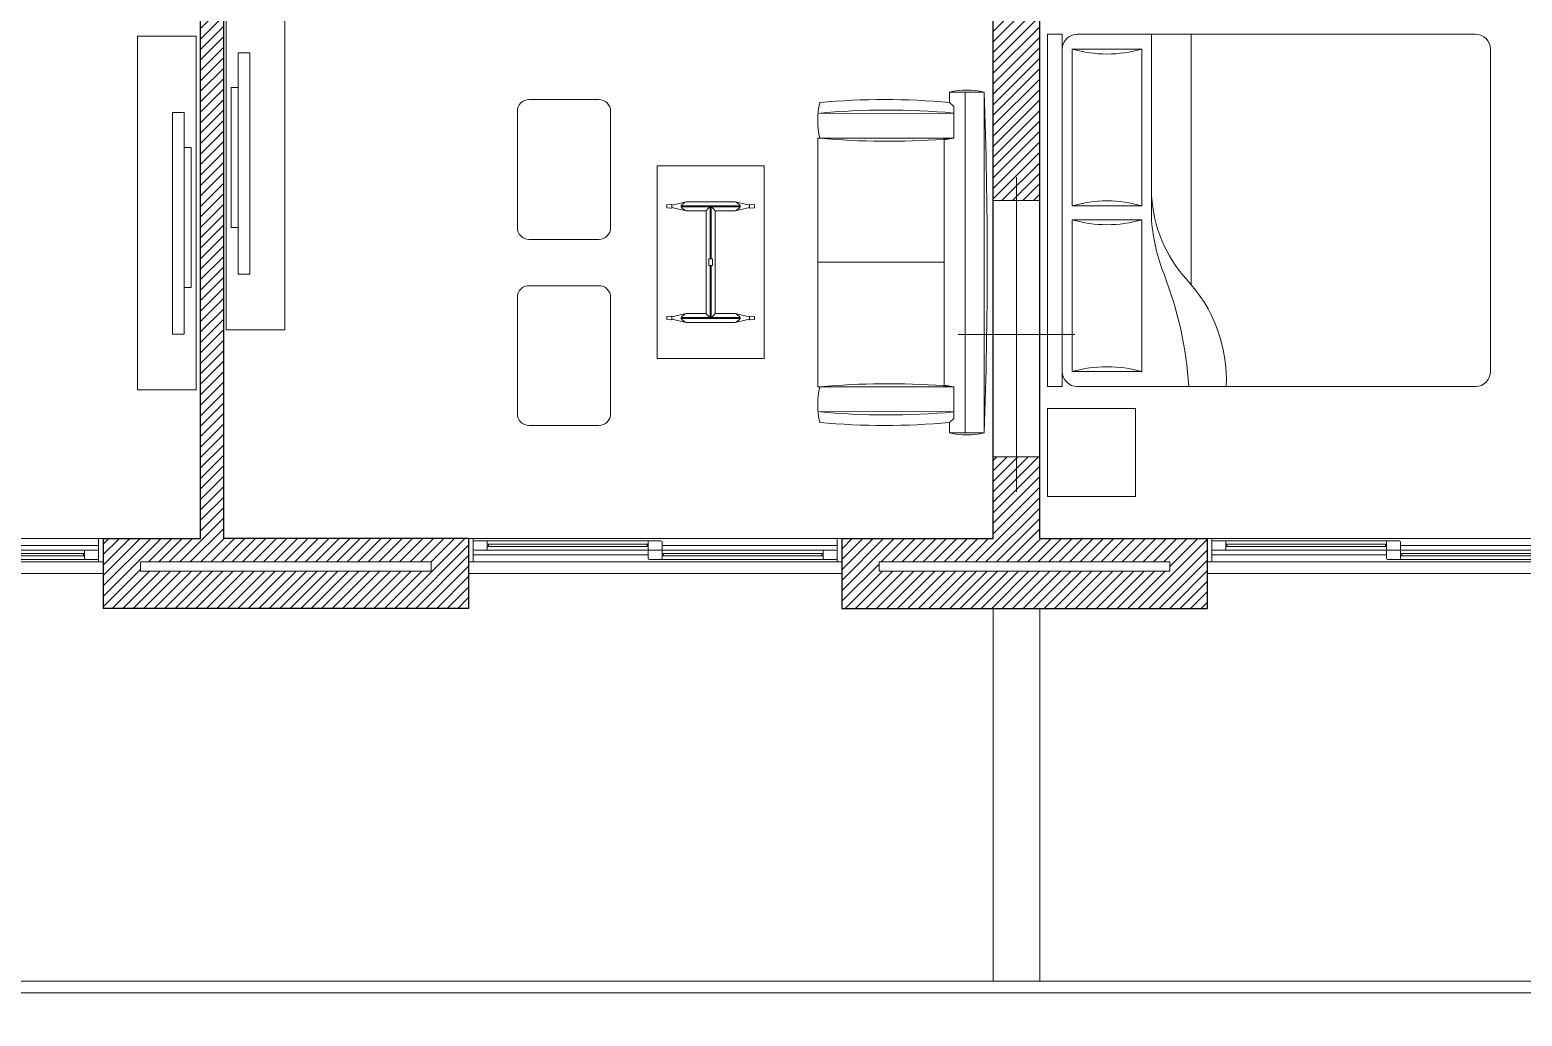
# Model space of a CAD drawing. Header units: millimetres. Extents: x 5985 to 6342, y 1020 to 1088.
# Drawn here: x 6152.45 to 6158.85, y 1068.68 to 1072.92 of the extents above; entities that cross this region are included whole.
import ezdxf

# ---------------------------------------------------------------- set-up
doc = ezdxf.new("R2010")
doc.units = ezdxf.units.MM
for name, color, linetype, lineweight in [('03_CIVIL EXIST A DECLARAR', 6, 'Continuous', 15), ('07_CIVIL VISTAS MEDIA', 251, 'Continuous', 5), ('08_CIVIL VISTAS FINO', 143, 'Continuous', 9), ('09_CIVIL PROYECCIONES', 230, 'Continuous', 5), ('COLUMNAS_EJES', 252, 'Continuous', 9), ('MISC MUEBLES', 143, 'Continuous', 9), ('MUROS', 131, 'Continuous', 9), ('PILAR_HORMIGON', 2, 'Continuous', 20)]:
    doc.layers.add(name, color=color, linetype=linetype, lineweight=lineweight)
doc.layers.add('Paredes', color=250, linetype='Continuous')
pattern_1 = [(45, (5211.84584, 1146.36072), (-0.0224506403, 0.0224506403), [])]

# ---------------------------------------------------------------- blocks, each defined once
blk = doc.blocks.new('Ejes de la columna')
at = {"layer": 'COLUMNAS_EJES'}
for p, q in [((0, -0.5), (0, 0.5)), ((-0.5, 0), (0.5, 0))]:
    blk.add_line(p, q, dxfattribs=at)
blk = doc.blocks.new('ventana 1.6')
at = {"layer": '07_CIVIL VISTAS MEDIA', "linetype": 'Continuous'}
for p, q in [((924.7824, -27.1404), (924.0924, -27.1404)), ((924.0924, -27.1404), (924.7824, -27.1404)), ((924.7824, -27.1504), (924.0924, -27.1504)), ((924.0974, -27.1404), (924.0974, -27.1504)), ((924.7774, -27.1404), (924.7774, -27.1504)), ((925.5324, -27.1804), (924.8424, -27.1804)), ((924.8424, -27.1804), (925.5324, -27.1804)), ((925.5324, -27.1904), (924.8424, -27.1904)), ((924.8474, -27.1804), (924.8474, -27.1904)), ((925.5274, -27.1804), (925.5274, -27.1904)), ((925.6124, -27.2654), (924.0124, -27.2654)), ((925.6124, -27.2654), (924.0124, -27.2654))]:
    blk.add_line(p, q, dxfattribs=at)
at = {"layer": '09_CIVIL PROYECCIONES', "linetype": 'Continuous'}
for p, q in [((925.6124, -27.1154), (924.0124, -27.1154)), ((925.6124, -27.1154), (924.0124, -27.1154)), ((924.0324, -27.1154), (924.0124, -27.1154)), ((924.0124, -27.2154), (924.0124, -27.1154)), ((924.0124, -27.2154), (924.0124, -27.1154)), ((925.5924, -27.1154), (924.0324, -27.1154)), ((924.0324, -27.2154), (924.0324, -27.1154)), ((924.0374, -27.1254), (924.0874, -27.1254)), ((924.0874, -27.1254), (924.7874, -27.1254)), ((924.0924, -27.1604), (924.0924, -27.1304)), ((924.7824, -27.1604), (924.7824, -27.1304)), ((924.7874, -27.1254), (924.8374, -27.1254)), ((924.8424, -27.1604), (924.8424, -27.1304)), ((925.5924, -27.1154), (925.6124, -27.1154)), ((925.5924, -27.1154), (925.5924, -27.2154)), ((925.6124, -27.2154), (925.6124, -27.1154)), ((925.6124, -27.1654), (925.6124, -27.1154)), ((924.7824, -27.1854), (924.0324, -27.1854)), ((924.0874, -27.1654), (924.0374, -27.1654)), ((924.7874, -27.1654), (924.0874, -27.1654)), ((924.0924, -27.1404), (924.0924, -27.1454)), ((924.0924, -27.1404), (924.0924, -27.1504)), ((924.7824, -27.1454), (924.7824, -27.1404)), ((924.7824, -27.1404), (924.7824, -27.1504)), ((924.7824, -27.2004), (924.7824, -27.1704)), ((924.8374, -27.1654), (924.7874, -27.1654)), ((924.8374, -27.1654), (924.7874, -27.1654)), ((925.5374, -27.1654), (924.8374, -27.1654)), ((924.8424, -27.1454), (925.5924, -27.1454)), ((924.8424, -27.2004), (924.8424, -27.1704)), ((924.8424, -27.1804), (924.8424, -27.1854)), ((924.8424, -27.1804), (924.8424, -27.1904)), ((925.5324, -27.2004), (925.5324, -27.1704)), ((925.5324, -27.1854), (925.5324, -27.1804)), ((925.5324, -27.1804), (925.5324, -27.1904)), ((925.5874, -27.1654), (925.5374, -27.1654)), ((925.6124, -27.1654), (925.6124, -27.2154)), ((924.0324, -27.2154), (924.0124, -27.2154)), ((924.0324, -27.2154), (925.5924, -27.2154)), ((924.7874, -27.2054), (924.8374, -27.2054)), ((924.8374, -27.2054), (925.5374, -27.2054)), ((925.5374, -27.2054), (925.5874, -27.2054)), ((925.5924, -27.2154), (925.6124, -27.2154))]:
    blk.add_line(p, q, dxfattribs=at)
for centre, start, end in [((924.0374, -27.1304), 90, 180), ((924.0874, -27.1304), 0, 90), ((924.7874, -27.1304), 90, 180), ((924.8374, -27.1304), 0, 90), ((924.0374, -27.1604), 180, 270), ((924.0874, -27.1604), 270, 0), ((924.7874, -27.1604), 180, 270), ((924.7874, -27.1704), 90, 180), ((924.8374, -27.1604), 270, 0), ((924.8374, -27.1704), 0, 90), ((925.5374, -27.1704), 90, 180), ((925.5874, -27.1704), 0, 90), ((924.7874, -27.2004), 180, 270), ((924.8374, -27.2004), 270, 0), ((925.5374, -27.2004), 180, 270), ((925.5874, -27.2004), 270, 0)]:
    blk.add_arc(centre, 0.005, start, end, dxfattribs=at)

msp = doc.modelspace()

# ---------------------------------------------------------------- hatches: boundary and pattern name
at = {"layer": '07_CIVIL VISTAS MEDIA'}
h = msp.add_hatch(dxfattribs=at)
h.set_pattern_fill('ANSI31', color=18, scale=0.01)
h.set_pattern_definition(pattern_1)
h.paths.add_polyline_path([(6160.6774, 1076.2347), (6159.5771, 1076.2347), (6159.5771, 1075.2347), (6159.6771, 1075.2347), (6159.6771, 1076.0347), (6160.6774, 1076.0347)])
h.paths.add_polyline_path([(6163.1771, 1074.4599), (6162.9771, 1074.4599), (6162.9771, 1072.185), (6163.1771, 1072.185)])
h.paths.add_polyline_path([(6166.9956, 1070.7347), (6166.5771, 1070.7347), (6166.5771, 1072.9774), (6166.5661, 1072.9774, -0.414214), (6166.5614, 1072.9822), (6166.5614, 1073.0538), (6166.5709, 1073.0538), (6166.5709, 1072.987), (6166.5771, 1072.987), (6166.5771, 1073.8347), (6166.4771, 1073.8347), (6166.4771, 1070.7347), (6165.4286, 1070.7347), (6165.4286, 1070.4347), (6166.9956, 1070.4347)])
h.paths.add_polyline_path([(6165.5886, 1070.5947), (6165.5886, 1070.6347), (6166.8356, 1070.6347), (6166.8356, 1070.5947)], flags=16)
h.paths.add_polyline_path([(6163.8286, 1070.7347), (6163.1771, 1070.7347), (6163.1771, 1071.085), (6162.9771, 1071.085), (6162.9771, 1070.7347), (6162.2616, 1070.7347), (6162.2616, 1070.4347), (6163.8286, 1070.4347)])
h.paths.add_polyline_path([(6163.6686, 1070.6347), (6163.6686, 1070.5947), (6162.4016, 1070.5947), (6162.4016, 1070.6347)], flags=16)
h.paths.add_polyline_path([(6158.7771, 1076.2347), (6158.5771, 1076.2347), (6158.5771, 1076.0347), (6158.6771, 1076.0347), (6158.6771, 1075.2347), (6158.7771, 1075.2347)])
h.paths.add_polyline_path([(6158.7594, 1075.4187), (6158.7701, 1075.4187), (6158.7701, 1075.3381, -1), (6158.7594, 1075.3381)], flags=16)
h.paths.add_polyline_path([(6157.5771, 1076.2347), (6155.2774, 1076.2347), (6155.2774, 1076.0347), (6156.5771, 1076.0347), (6156.5771, 1075.0599), (6156.7771, 1075.0599), (6156.7771, 1076.0347), (6157.5771, 1076.0347)])
h.paths.add_polyline_path([(6154.2774, 1076.2347), (6153.1771, 1076.2347), (6153.1771, 1075.2347), (6153.2771, 1075.2347), (6153.2771, 1076.0347), (6154.2774, 1076.0347)])
h.paths.add_polyline_path([(6152.3771, 1076.2347), (6152.1771, 1076.2347), (6152.1771, 1076.0347), (6152.2771, 1076.0347), (6152.2771, 1075.2347), (6152.3771, 1075.2347), (6152.3771, 1075.3328), (6152.3648, 1075.3328, -0.414214), (6152.3594, 1075.3381), (6152.3594, 1075.4187), (6152.3701, 1075.4187), (6152.3701, 1075.3435), (6152.3771, 1075.3435)])
h.paths.add_polyline_path([(6154.3276, 1070.7347), (6153.2771, 1070.7347), (6153.2771, 1073.8347), (6153.1771, 1073.8347), (6153.1771, 1072.987), (6153.1832, 1072.987), (6153.1832, 1073.0538), (6153.1927, 1073.0538), (6153.1927, 1072.9822, -0.414214), (6153.188, 1072.9774), (6153.1771, 1072.9774), (6153.1771, 1070.7347), (6152.7606, 1070.7347), (6152.7606, 1070.4347), (6154.3276, 1070.4347)])
h.paths.add_polyline_path([(6154.1676, 1070.6347), (6154.1676, 1070.5947), (6152.9206, 1070.5947), (6152.9206, 1070.6347)], flags=16)
h = msp.add_hatch(dxfattribs=at)
h.set_pattern_fill('ANSI31', color=18, scale=0.01)
h.set_pattern_definition(pattern_1)
h.paths.add_polyline_path([(6150.1771, 1071.2847), (6149.0771, 1071.2847), (6149.0771, 1071.2347), (6149.0771, 1071.1847), (6149.0771, 1071.0847), (6150.0771, 1071.0847), (6150.0771, 1068.6847), (6150.3771, 1068.6847), (6150.3771, 1070.4347), (6151.1606, 1070.4347), (6151.1606, 1070.7347), (6150.3771, 1070.7347), (6150.3771, 1071.0861), (6150.2771, 1071.0861), (6150.277, 1070.6347), (6151.0006, 1070.6347), (6151.0006, 1070.5947), (6150.237, 1070.5947), (6150.2371, 1071.0861), (6150.1771, 1071.0861)])
h.paths.add_polyline_path([(6157.4946, 1070.7347), (6156.7771, 1070.7347), (6156.7771, 1071.085), (6156.5771, 1071.085), (6156.5771, 1070.7347), (6155.9276, 1070.7347), (6155.9276, 1070.4347), (6157.4946, 1070.4347)])
h.paths.add_polyline_path([(6156.0876, 1070.5947), (6156.0876, 1070.6347), (6157.3346, 1070.6347), (6157.3346, 1070.5947)], flags=16)
h.paths.add_polyline_path([(6156.7771, 1074.4599), (6156.5771, 1074.4599), (6156.5771, 1072.185), (6156.7771, 1072.185)])
h.paths.add_polyline_path([(6150.5791, 1074.4347), (6150.5791, 1074.8347), (6151.0771, 1074.8347), (6151.0771, 1074.4347), (6150.5806, 1074.4347)])
h.paths.add_polyline_path([(6150.3771, 1074.4347), (6150.3771, 1074.4599), (6150.1771, 1074.4599), (6150.1771, 1072.185), (6150.3771, 1072.185), (6150.3771, 1074.3347), (6152.2771, 1074.3347), (6152.2771, 1073.7347), (6152.3771, 1073.7347), (6152.3771, 1073.7646), (6152.3771, 1074.5347), (6152.3471, 1074.5347), (6152.3471, 1073.9347), (6152.3071, 1073.9347), (6152.3071, 1074.5347), (6152.2771, 1074.5347), (6152.2771, 1074.4347), (6151.1771, 1074.4347), (6151.1771, 1074.9347), (6150.3771, 1074.9347), (6150.3771, 1074.8347), (6150.5791, 1074.8347), (6150.5791, 1074.4347)])

# ---------------------------------------------------------------- linework, layer by layer
at = {"layer": '03_CIVIL EXIST A DECLARAR'}
for p, q in [((6152.9206, 1070.6347), (6154.1676, 1070.6347)), ((6152.9206, 1070.5947), (6152.9206, 1070.6347)), ((6152.9206, 1070.5947), (6154.1676, 1070.5947)), ((6154.1676, 1070.5947), (6154.1676, 1070.6347)), ((6156.0876, 1070.6347), (6157.3346, 1070.6347)), ((6156.0876, 1070.5947), (6156.0876, 1070.6347)), ((6156.0876, 1070.5947), (6157.3346, 1070.5947)), ((6157.3346, 1070.5947), (6157.3346, 1070.6347)), ((6156.5771, 1070.4347), (6156.5771, 1068.8347)), ((6156.7771, 1070.4347), (6156.7771, 1068.8347)), ((6156.7771, 1068.8347), (6156.5771, 1068.8347))]:
    msp.add_line(p, q, dxfattribs=at)
at = {"layer": '08_CIVIL VISTAS FINO'}
for p, q in [((6150.3771, 1068.8347), (6169.3771, 1068.8347)), ((6150.3771, 1068.7847), (6169.3771, 1068.7847))]:
    msp.add_line(p, q, dxfattribs=at)
at = {"layer": 'MISC MUEBLES'}
for p, q in [((6156.8738, 1072.8988), (6156.81, 1072.8988)), ((6156.81, 1071.3868), (6156.81, 1072.8988)), ((6156.8738, 1071.3868), (6156.8738, 1072.8988)), ((6156.9376, 1072.8988), (6158.6461, 1072.8988)), ((6157.2568, 1072.0983), (6157.2568, 1072.8988)), ((6157.427, 1071.8259), (6157.427, 1072.8988)), ((6156.9163, 1072.835), (6156.9163, 1072.1622)), ((6157.2142, 1072.835), (6156.9163, 1072.835)), ((6157.2142, 1072.1622), (6157.2142, 1072.835)), ((6158.71, 1072.835), (6158.71, 1071.4506)), ((6156.3902, 1072.6502), (6156.3902, 1072.6053)), ((6156.5384, 1072.6502), (6156.3902, 1072.6502)), ((6156.4576, 1072.6502), (6156.4576, 1071.1878)), ((6156.5384, 1072.6502), (6156.5384, 1071.1878)), ((6156.3902, 1072.6053), (6156.4082, 1072.589)), ((6156.4082, 1072.589), (6156.4082, 1072.4527)), ((6155.826, 1072.5589), (6156.4082, 1072.5604)), ((6155.8246, 1072.45), (6155.8246, 1072.3543)), ((6155.8336, 1072.4527), (6155.8273, 1072.4527)), ((6156.4082, 1072.4527), (6155.8336, 1072.4527)), ((6156.3642, 1072.4482), (6156.4082, 1072.4527)), ((6156.4082, 1072.4527), (6156.3669, 1072.4455)), ((6156.3669, 1072.4455), (6156.3669, 1071.3925)), ((6155.1365, 1072.3339), (6155.1365, 1071.9204)), ((6155.5946, 1072.3339), (6155.1365, 1072.3339)), ((6155.5946, 1072.3339), (6155.5946, 1071.9204)), ((6155.8246, 1071.388), (6155.8246, 1072.3817)), ((6155.1777, 1072.16), (6155.1777, 1072.1653)), ((6155.1777, 1072.16), (6155.1777, 1072.1547)), ((6155.1786, 1072.1664), (6155.198, 1072.1683)), ((6155.1786, 1072.1537), (6155.198, 1072.1517)), ((6155.2608, 1072.1788), (6155.1991, 1072.1656)), ((6155.1991, 1072.1673), (6155.1991, 1072.16)), ((6155.1991, 1072.1527), (6155.1991, 1072.16)), ((6155.2608, 1072.1412), (6155.1991, 1072.1545)), ((6155.2394, 1072.1616), (6155.3656, 1072.1616)), ((6155.2394, 1072.1585), (6155.2394, 1072.1616)), ((6155.2394, 1072.1585), (6155.3656, 1072.1585)), ((6155.2608, 1072.1788), (6155.3656, 1072.1788)), ((6155.3468, 1072.1412), (6155.2608, 1072.1412)), ((6155.2668, 1072.1585), (6155.2668, 1072.1616)), ((6155.3468, 1071.9204), (6155.3468, 1072.1412)), ((6155.364, 1071.9343), (6155.364, 1072.1585)), ((6155.4704, 1072.1788), (6155.3656, 1072.1788)), ((6155.4917, 1072.1616), (6155.3656, 1072.1616)), ((6155.4917, 1072.1585), (6155.3656, 1072.1585)), ((6155.3671, 1071.9343), (6155.3671, 1072.1585)), ((6155.3844, 1071.9204), (6155.3844, 1072.1412)), ((6155.4704, 1072.1412), (6155.3844, 1072.1412)), ((6155.4644, 1072.1585), (6155.4644, 1072.1616)), ((6155.4704, 1072.1788), (6155.5321, 1072.1656)), ((6155.4704, 1072.1412), (6155.5321, 1072.1545)), ((6155.4917, 1072.1585), (6155.4917, 1072.1616)), ((6155.5321, 1072.1673), (6155.5321, 1072.16)), ((6155.5321, 1072.1527), (6155.5321, 1072.16)), ((6155.5526, 1072.1664), (6155.5332, 1072.1683)), ((6155.5526, 1072.1537), (6155.5332, 1072.1517)), ((6155.5535, 1072.16), (6155.5535, 1072.1653)), ((6155.5535, 1072.16), (6155.5535, 1072.1547)), ((6156.9163, 1072.1622), (6157.2142, 1072.1622)), ((6156.9163, 1072.1025), (6156.9163, 1071.4506)), ((6157.2142, 1072.1025), (6156.9163, 1072.1025)), ((6157.2142, 1071.4506), (6157.2142, 1072.1025)), ((6155.1365, 1071.5069), (6155.1365, 1071.9204)), ((6155.3468, 1071.9204), (6155.3468, 1071.6996)), ((6155.3579, 1071.9204), (6155.3579, 1071.9343)), ((6155.3733, 1071.9343), (6155.3579, 1071.9343)), ((6155.3579, 1071.9204), (6155.3579, 1071.9065)), ((6155.3733, 1071.9065), (6155.3579, 1071.9065)), ((6155.364, 1071.9065), (6155.364, 1071.6823)), ((6155.3671, 1071.9065), (6155.3671, 1071.6823)), ((6155.3733, 1071.9204), (6155.3733, 1071.9343)), ((6155.3733, 1071.9204), (6155.3733, 1071.9065)), ((6155.3844, 1071.9204), (6155.3844, 1071.6996)), ((6155.5946, 1071.5069), (6155.5946, 1071.9204)), ((6156.3669, 1071.9204), (6155.8246, 1071.9204)), ((6155.8246, 1071.9204), (6156.3669, 1071.9204)), ((6156.3669, 1071.9204), (6155.8246, 1071.9204)), ((6155.1777, 1071.6808), (6155.1777, 1071.6861)), ((6155.1777, 1071.6808), (6155.1777, 1071.6755)), ((6155.1786, 1071.6872), (6155.198, 1071.6891)), ((6155.2608, 1071.6996), (6155.1991, 1071.6863)), ((6155.1991, 1071.6881), (6155.1991, 1071.6808)), ((6155.1991, 1071.6735), (6155.1991, 1071.6808)), ((6155.2394, 1071.6823), (6155.3656, 1071.6823)), ((6155.2394, 1071.6823), (6155.2394, 1071.6793)), ((6155.3468, 1071.6996), (6155.2608, 1071.6996)), ((6155.2668, 1071.6823), (6155.2668, 1071.6793)), ((6155.4917, 1071.6823), (6155.3656, 1071.6823)), ((6155.4704, 1071.6996), (6155.3844, 1071.6996)), ((6155.4644, 1071.6823), (6155.4644, 1071.6793)), ((6155.4704, 1071.6996), (6155.5321, 1071.6863)), ((6155.4917, 1071.6823), (6155.4917, 1071.6793)), ((6155.5321, 1071.6881), (6155.5321, 1071.6808)), ((6155.5321, 1071.6735), (6155.5321, 1071.6808)), ((6155.5526, 1071.6872), (6155.5332, 1071.6891)), ((6155.5535, 1071.6808), (6155.5535, 1071.6861)), ((6155.5535, 1071.6808), (6155.5535, 1071.6755)), ((6155.1786, 1071.6744), (6155.198, 1071.6725)), ((6155.2608, 1071.662), (6155.1991, 1071.6753)), ((6155.2394, 1071.6793), (6155.3656, 1071.6793)), ((6155.2608, 1071.662), (6155.3656, 1071.662)), ((6155.4917, 1071.6793), (6155.3656, 1071.6793)), ((6155.4704, 1071.662), (6155.3656, 1071.662)), ((6155.4704, 1071.662), (6155.5321, 1071.6753)), ((6155.5526, 1071.6744), (6155.5332, 1071.6725)), ((6155.5946, 1071.5069), (6155.1365, 1071.5069)), ((6155.8246, 1071.388), (6155.8246, 1071.4837)), ((6155.8246, 1071.388), (6155.8246, 1071.4563)), ((6156.9163, 1071.4506), (6157.2142, 1071.4506)), ((6155.8336, 1071.3853), (6155.8273, 1071.3853)), ((6156.4082, 1071.3853), (6155.8336, 1071.3853)), ((6156.3642, 1071.3898), (6156.4082, 1071.3853)), ((6156.4082, 1071.3853), (6156.3669, 1071.3925)), ((6156.4082, 1071.249), (6156.4082, 1071.3853)), ((6156.8738, 1071.3868), (6156.81, 1071.3868)), ((6158.6461, 1071.3868), (6156.9376, 1071.3868)), ((6155.826, 1071.2791), (6156.4082, 1071.2776)), ((6156.3902, 1071.2327), (6156.4082, 1071.249)), ((6156.3902, 1071.1878), (6156.3902, 1071.2327)), ((6157.188, 1071.2923), (6156.81, 1071.2923)), ((6156.81, 1070.9143), (6156.81, 1071.2923)), ((6157.188, 1070.9143), (6157.188, 1071.2923)), ((6156.5384, 1071.1878), (6156.3902, 1071.1878)), ((6157.188, 1070.9143), (6156.81, 1070.9143))]:
    msp.add_line(p, q, dxfattribs=at)
for points in [[(6153.5395, 1071.6299), (6153.2881, 1071.6299), (6153.2881, 1073.1482), (6153.5395, 1073.1482)], [(6152.9079, 1071.3725), (6153.1594, 1071.3725), (6153.1594, 1072.8908), (6152.9079, 1072.8908)], [(6153.3894, 1072.8195), (6153.3894, 1071.8695), (6153.3394, 1071.8695), (6153.3394, 1072.8195)], [(6153.3394, 1072.6695), (6153.3394, 1072.0695), (6153.3094, 1072.0695), (6153.3094, 1072.6695)], [(6153.058, 1072.5621), (6153.058, 1071.6121), (6153.108, 1071.6121), (6153.108, 1072.5621)], [(6153.108, 1072.4121), (6153.108, 1071.8121), (6153.138, 1071.8121), (6153.138, 1072.4121)]]:
    msp.add_lwpolyline(points, close=True, dxfattribs=at)
for points in [[(6154.5365, 1072.5684), (6154.5365, 1072.0684, 0.414214), (6154.5865, 1072.0184), (6154.8865, 1072.0184, 0.414214), (6154.9365, 1072.0684), (6154.9365, 1072.5684, 0.414214), (6154.8865, 1072.6184), (6154.5865, 1072.6184, 0.414214)], [(6154.5365, 1071.7696), (6154.5365, 1071.2696, 0.414214), (6154.5865, 1071.2196), (6154.8865, 1071.2196, 0.414214), (6154.9365, 1071.2696), (6154.9365, 1071.7696, 0.414214), (6154.8865, 1071.8196), (6154.5865, 1071.8196, 0.414214)]]:
    msp.add_lwpolyline(points, format="xyb", close=True, dxfattribs=at)
for centre, radius, start, end in [((6156.9376, 1072.835), 0.0638, 90, 180), ((6158.6461, 1072.835), 0.0638, 0, 90), ((6157.0653, 1073.3456), 0.5319, 253.73979, 286.26021), ((6156.4643, 1072.3492), 0.31, 76.17755, 103.82245), ((6136.6948, 1071.919), 19.857, 357.88978, 2.11022), ((6156.1534, 1072.529), 0.3288, 166.58033, 193.41967), ((6156.1119, 1069.6574), 2.961, 84.60692, 95.39308), ((6156.1253, 1069.4055), 3.1676, 84.8766, 95.42207), ((6155.8273, 1072.45), 0.00269, 90, 180), ((6156.1254, 1075.6068), 3.1676, 264.71491, 274.32027), ((6156.3642, 1072.4455), 0.00269, 0, 94.32027), ((6157.8374, 1072.2368), 0.5815, 183.1663, 222.0658), ((6155.1787, 1072.1653), 0.00103, 95.82924, 180), ((6155.1787, 1072.1547), 0.00103, 180, 264.17076), ((6155.1981, 1072.1673), 0.00103, 0, 95.82924), ((6155.1981, 1072.1527), 0.00103, 264.17076, 0), ((6155.2719, 1072.1432), 0.0373, 107.35245, 150.47858), ((6155.2719, 1072.1769), 0.0373, 209.52142, 252.64755), ((6155.3887, 1072.1165), 0.0486, 120.48975, 149.51025), ((6155.3425, 1072.1165), 0.0486, 30.48975, 59.51025), ((6155.4592, 1072.1432), 0.0373, 29.52142, 72.64755), ((6155.4592, 1072.1769), 0.0373, 287.35245, 330.47858), ((6155.5331, 1072.1673), 0.00103, 84.17076, 180), ((6155.5331, 1072.1527), 0.00103, 180, 275.82924), ((6155.5525, 1072.1653), 0.00103, 0, 84.17076), ((6155.5525, 1072.1547), 0.00103, 275.82924, 0), ((6157.0653, 1071.6515), 0.5319, 73.73979, 106.26021), ((6157.0653, 1072.6131), 0.5319, 253.73979, 286.26021), ((6158.031, 1072.1564), 0.7765, 184.2918, 201.76757), ((6155.795, 1071.2813), 1.6247, 3.72189, 21.18528), ((6156.948, 1071.4147), 0.6297, 357.46005, 43.38055), ((6155.1787, 1071.6861), 0.00103, 95.82924, 180), ((6155.1981, 1071.6881), 0.00103, 0, 95.82924), ((6155.2719, 1071.6639), 0.0373, 107.35245, 150.47858), ((6155.3887, 1071.7243), 0.0486, 210.48975, 239.51025), ((6155.3425, 1071.7243), 0.0486, 300.48975, 329.51025), ((6155.4592, 1071.6639), 0.0373, 29.52142, 72.64755), ((6155.5331, 1071.6881), 0.00103, 84.17076, 180), ((6155.5525, 1071.6861), 0.00103, 0, 84.17076), ((6155.1787, 1071.6755), 0.00103, 180, 264.17076), ((6155.1981, 1071.6735), 0.00103, 264.17076, 0), ((6155.2719, 1071.6977), 0.0373, 209.52142, 252.64755), ((6155.4592, 1071.6977), 0.0373, 287.35245, 330.47858), ((6155.5331, 1071.6735), 0.00103, 180, 275.82924), ((6155.5525, 1071.6755), 0.00103, 275.82924, 0), ((6156.9376, 1071.4506), 0.0638, 180, 270), ((6157.0653, 1070.94), 0.5319, 73.73979, 106.26021), ((6158.6461, 1071.4506), 0.0638, 270, 0), ((6155.8273, 1071.388), 0.00269, 180, 270), ((6156.1534, 1071.309), 0.3288, 166.58033, 193.41967), ((6156.1254, 1068.2312), 3.1676, 85.67973, 95.28509), ((6156.3642, 1071.3925), 0.00269, 265.67973, 0), ((6156.1253, 1074.4325), 3.1676, 264.57793, 275.1234), ((6156.1119, 1074.1807), 2.961, 264.60692, 275.39308), ((6156.4643, 1071.4889), 0.31, 256.17755, 283.82245)]:
    msp.add_arc(centre, radius, start, end, dxfattribs=at)
at = {"layer": 'Paredes', "color": 18}
for p, q in [((6156.5771, 1070.7347), (6156.5771, 1076.0347)), ((6156.7771, 1070.7347), (6156.7771, 1074.3347)), ((6153.1771, 1070.7347), (6153.1771, 1073.8347)), ((6153.2771, 1070.7347), (6153.2771, 1073.8347)), ((6152.7606, 1070.7347), (6153.1771, 1070.7347)), ((6152.7606, 1070.7347), (6152.7606, 1070.4347)), ((6154.3276, 1070.7347), (6153.2771, 1070.7347)), ((6154.3276, 1070.7347), (6154.3276, 1070.4347)), ((6155.9276, 1070.7347), (6155.9276, 1070.4347)), ((6155.9276, 1070.7347), (6156.5771, 1070.7347)), ((6156.7771, 1070.7347), (6157.4946, 1070.7347)), ((6157.4946, 1070.7347), (6157.4946, 1070.4347)), ((6154.3276, 1070.4347), (6152.7606, 1070.4347)), ((6155.9276, 1070.4347), (6157.4946, 1070.4347))]:
    msp.add_line(p, q, dxfattribs=at)
at = {"layer": 'PILAR_HORMIGON'}
msp.add_lwpolyline([(6156.7771, 1072.185), (6156.5771, 1072.185), (6156.5771, 1071.085), (6156.7771, 1071.085), (6156.7771, 1072.185)], close=True, dxfattribs=at)

# ---------------------------------------------------------------- block references
at = {"layer": 'COLUMNAS_EJES', "xscale": -0.5, "yscale": 1.35, "rotation": 180}
msp.add_blockref('Ejes de la columna', (6156.6771, 1071.61), dxfattribs=at)
at = {"layer": 'MUROS', "color": 18}
for p in [(5227.1482, 1097.8502), (5230.3152, 1097.8502), (5233.4822, 1097.8502)]:
    msp.add_blockref('ventana 1.6', p, dxfattribs=at)

doc.saveas('drawing.dxf')
